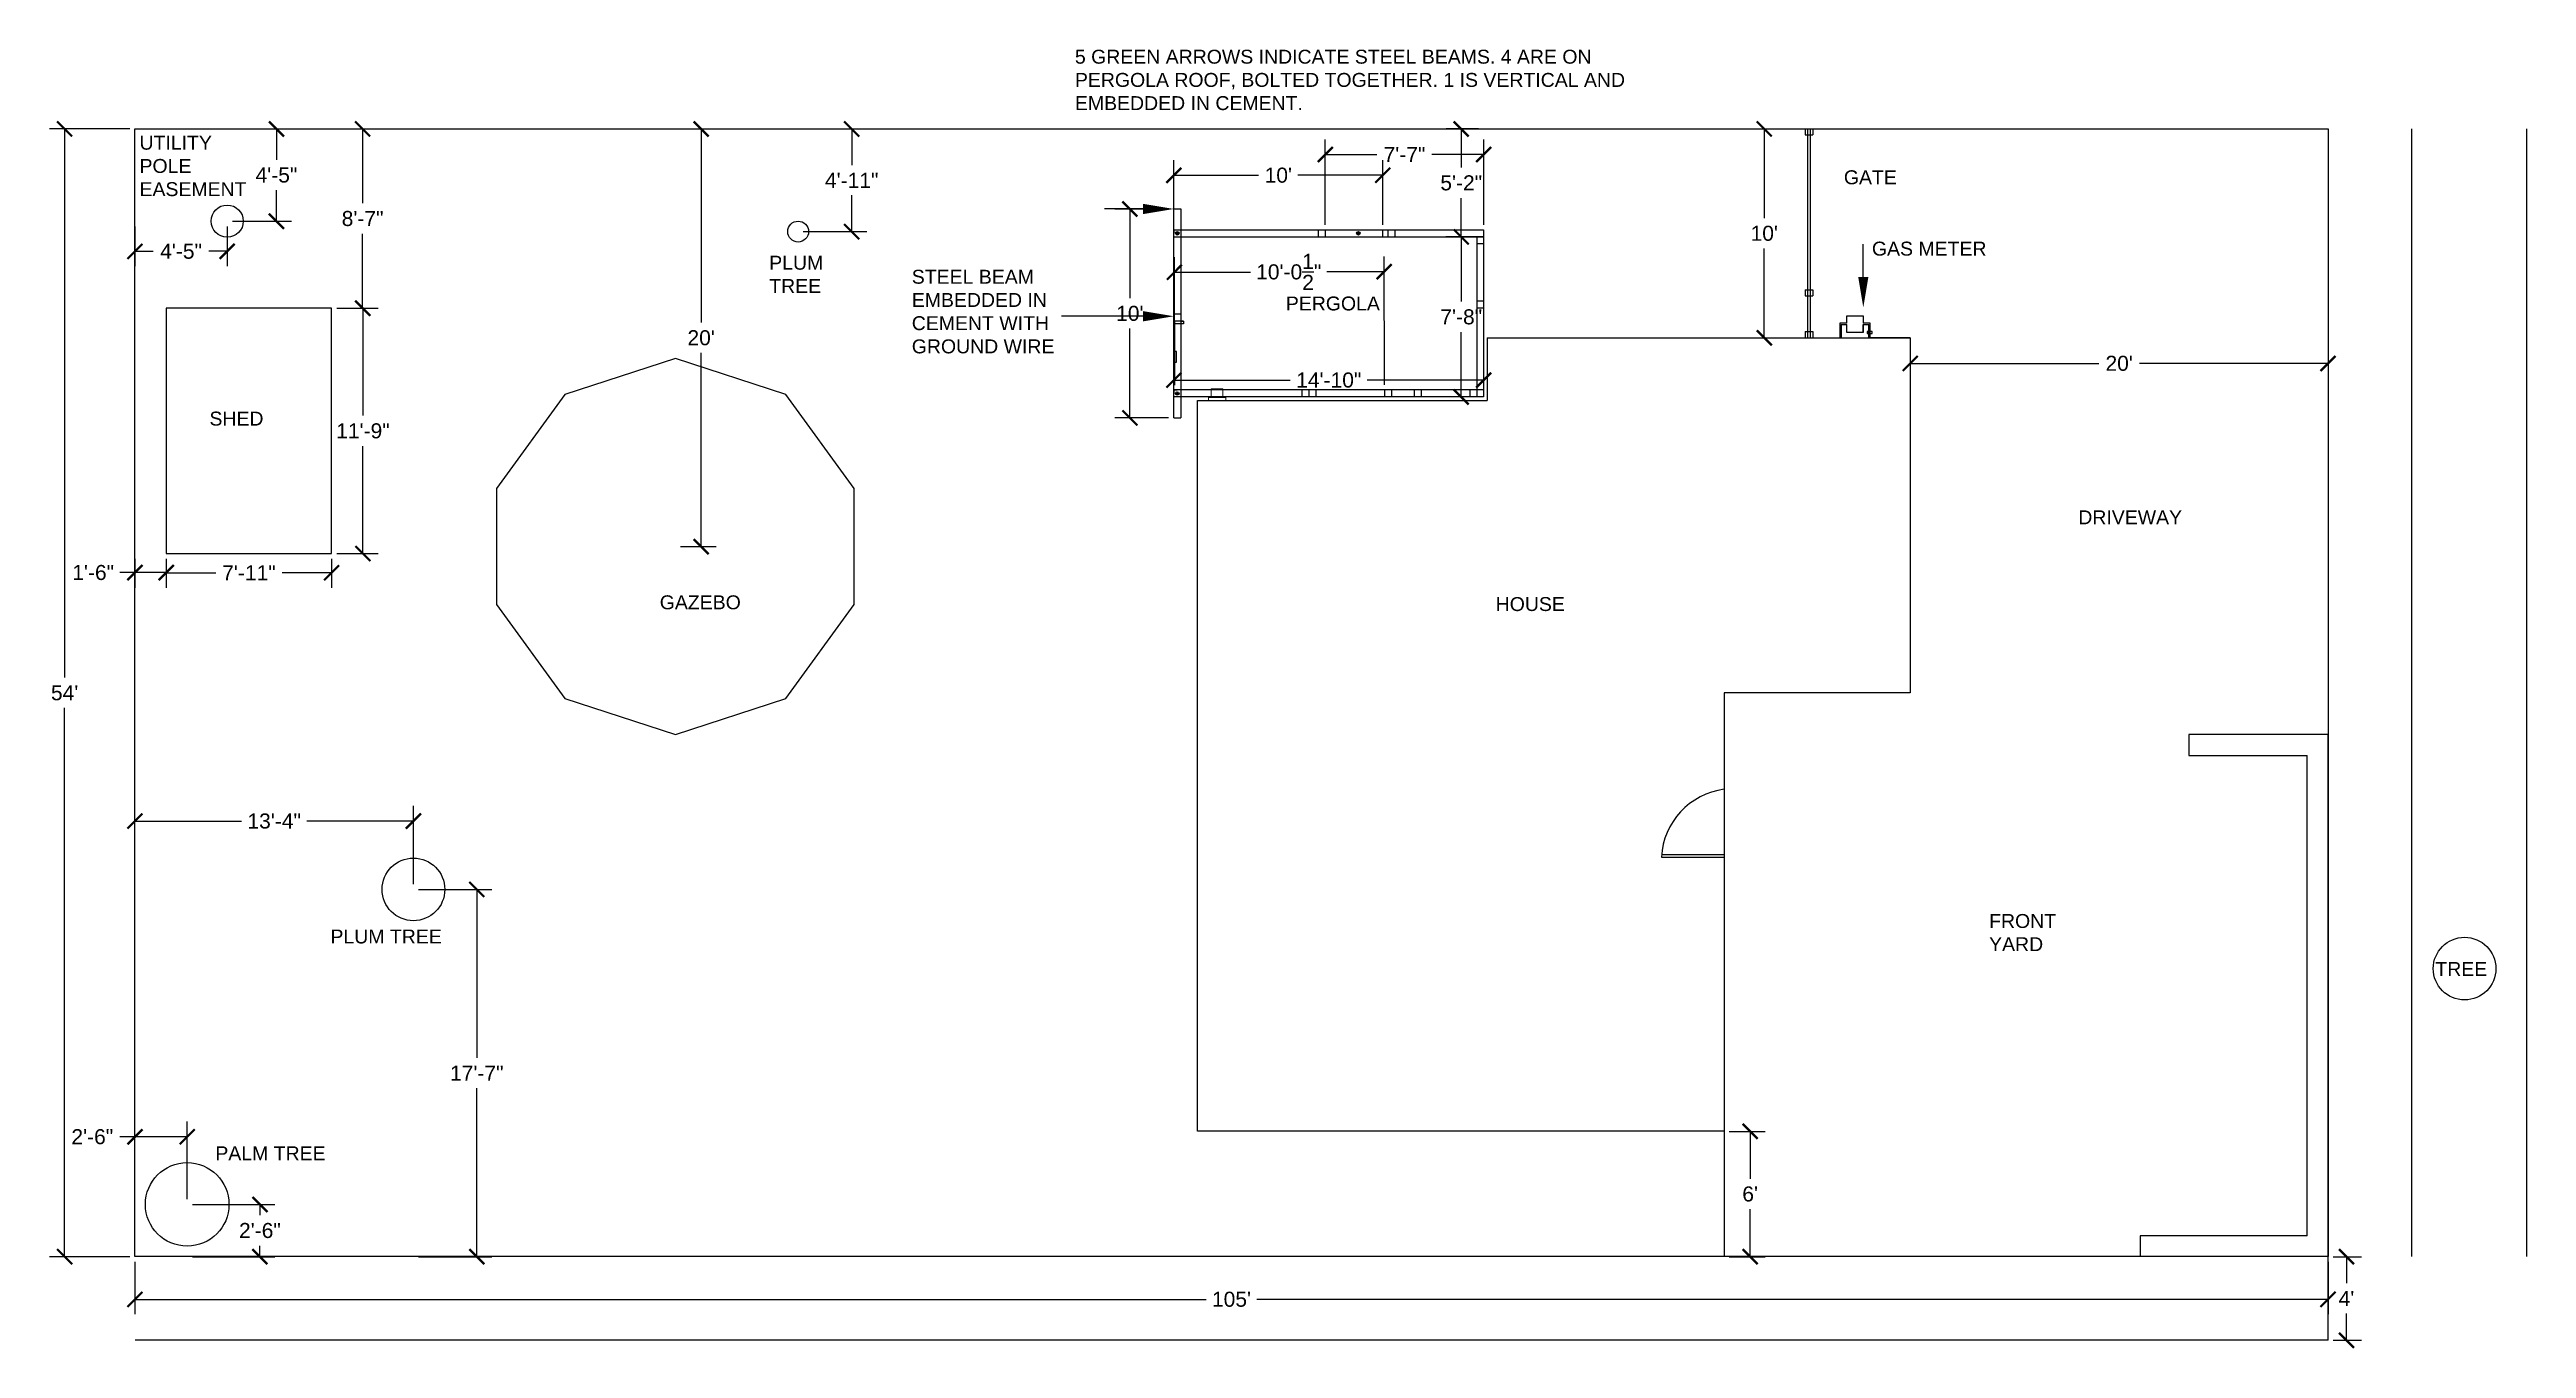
# Model space of a CAD drawing. Header units: inches. Extents: x -51 to 1372, y -5 to 742.
import ezdxf

# ---------------------------------------------------------------- set-up
doc = ezdxf.new("R2010")
doc.units = ezdxf.units.IN
doc.header["$MEASUREMENT"] = 0
doc.linetypes.add('DASHED2', pattern=[0.375, 0.25, -0.125])
doc.layers.get('0').update_dxf_attribs({"color": 1})
for name, color, linetype in [('C-101 Site Dimensions', 7, 'Continuous'), ('C-101 Site Plan', 7, 'Continuous'), ('C-101 Text', 7, 'Continuous'), ('PSpace Text and Tables', 7, 'Continuous')]:
    doc.layers.add(name, color=color, linetype=linetype)
doc.styles.add('Annotative', font='Arial.ttf')
doc.styles.get("Standard").update_dxf_attribs({"font": 'Arial.ttf'})
doc.dimstyles.get("Standard").update_dxf_attribs({"dimtxt": 0.18, "dimasz": 0.18, "dimexe": 0.18, "dimexo": 0.0625, "dimgap": 0.09, "dimtad": 0, "dimtih": 1, "dimtoh": 1, "dimdec": 4, "dimzin": 0, "dimdsep": 46, "dimlunit": 4, "dimtxsty": 'Annotative', "dimblk": 'ARCHTICK', "dimblk1": 'ARCHTICK', "dimblk2": 'ARCHTICK', "dimcen": 0.09, "dimadec": 0, "dimazin": 0, "dimtfac": 1, "dimtdec": 4, "dimtofl": 0, "dimtmove": 0, "dimatfit": 3, "dimfxl": 1, "dimtolj": 1, "dimtzin": 0, "dimarcsym": 0})

# ---------------------------------------------------------------- blocks, each defined once
blk = doc.blocks.new('_ArchTick')
at = {"color": 0, "linetype": 'ByBlock', "lineweight": 30, "const_width": 0.15}
blk.add_lwpolyline([(-0.5, -0.5), (0.5, 0.5)], dxfattribs=at)
blk = doc.blocks.new('*D12')
at = {"layer": 'C-101 Site Dimensions', "color": 0, "lineweight": -2, "transparency": 16777216}
for p, q in [((-2, 44.9), (-2, 14.8)), ((1258, 44.9), (1258, 14.8)), ((-2, 23.4), (613.4, 23.4)), ((1258, 23.4), (642.6, 23.4))]:
    blk.add_line(p, q, dxfattribs=at)
at = {"layer": 'Defpoints', "color": 0, "transparency": 16777216}
for p in [(-2, 47.9), (1258, 47.9), (-2, 23.4)]:
    blk.add_point(p, dxfattribs=at)
at = {"layer": 'C-101 Site Dimensions', "color": 0, "lineweight": -2, "transparency": 16777216, "xscale": 8.64, "yscale": 8.64, "zscale": 8.64, "rotation": 180}
blk.add_blockref('_ArchTick', (-2, 23.4), dxfattribs=at)
at = {"layer": 'C-101 Site Dimensions', "color": 0, "lineweight": -2, "transparency": 16777216, "xscale": 8.64, "yscale": 8.64, "zscale": 8.64}
blk.add_blockref('_ArchTick', (1258, 23.4), dxfattribs=at)
at = {"layer": 'C-101 Site Dimensions', "color": 0, "transparency": 16777216, "insert": (628, 23.4), "char_height": 8.64, "attachment_point": 5, "style": 'Annotative'}
blk.add_mtext("\\A1;105'", dxfattribs=at)
blk = doc.blocks.new('*D13')
at = {"layer": 'C-101 Site Dimensions', "color": 0, "lineweight": -2, "transparency": 16777216}
for p, q in [((1261, 47.9), (1277.3, 47.9)), ((1268.6, 47.9), (1268.6, 32.6)), ((1268.6, -0.1), (1268.6, 15.3)), ((1261, -0.1), (1277.3, -0.1))]:
    blk.add_line(p, q, dxfattribs=at)
at = {"layer": 'Defpoints', "color": 0, "transparency": 16777216}
for p in [(1258, 47.9), (1268.6, 47.9), (1258, -0.1)]:
    blk.add_point(p, dxfattribs=at)
at = {"layer": 'C-101 Site Dimensions', "color": 0, "lineweight": -2, "transparency": 16777216, "xscale": 8.64, "yscale": 8.64, "zscale": 8.64}
for p, rotation in [((1268.6, 47.9), 90), ((1268.6, -0.1), 270)]:
    blk.add_blockref('_ArchTick', p, dxfattribs=dict(at, rotation=rotation))
at = {"layer": 'C-101 Site Dimensions', "color": 0, "transparency": 16777216, "insert": (1268.6, 23.9), "char_height": 8.64, "attachment_point": 5, "style": 'Annotative'}
blk.add_mtext("\\A1;4'", dxfattribs=at)
blk = doc.blocks.new('*D15')
at = {"layer": 'C-101 Site Dimensions', "color": 0, "lineweight": -2, "transparency": 16777216}
for p, q in [((594.9, 548.9), (594.9, 560.2)), ((772.9, 548.9), (772.9, 560.2)), ((594.9, 551.6), (661.8, 551.6)), ((772.9, 551.6), (706, 551.6))]:
    blk.add_line(p, q, dxfattribs=at)
at = {"layer": 'Defpoints', "color": 0, "transparency": 16777216}
for p in [(594.9, 551.6), (594.9, 545.9), (772.9, 545.9)]:
    blk.add_point(p, dxfattribs=at)
at = {"layer": 'C-101 Site Dimensions', "color": 0, "lineweight": -2, "transparency": 16777216, "xscale": 8.64, "yscale": 8.64, "zscale": 8.64, "rotation": 180}
blk.add_blockref('_ArchTick', (594.9, 551.6), dxfattribs=at)
at = {"layer": 'C-101 Site Dimensions', "color": 0, "lineweight": -2, "transparency": 16777216, "xscale": 8.64, "yscale": 8.64, "zscale": 8.64}
blk.add_blockref('_ArchTick', (772.9, 551.6), dxfattribs=at)
at = {"layer": 'C-101 Site Dimensions', "color": 0, "transparency": 16777216, "insert": (683.9, 551.6), "char_height": 8.64, "attachment_point": 5, "style": 'Annotative'}
blk.add_mtext('\\A1;14\'-10"', dxfattribs=at)
blk = doc.blocks.new('*D17')
at = {"layer": 'C-101 Site Dimensions', "color": 0, "lineweight": -2, "transparency": 16777216}
for p, q in [((765.9, 633.9), (751.3, 633.9)), ((760, 633.9), (760, 596.7)), ((760, 541.9), (760, 579.2)), ((765.9, 541.9), (751.3, 541.9))]:
    blk.add_line(p, q, dxfattribs=at)
at = {"layer": 'Defpoints', "color": 0, "transparency": 16777216}
for p in [(768.9, 633.9), (760, 541.9), (768.9, 541.9)]:
    blk.add_point(p, dxfattribs=at)
at = {"layer": 'C-101 Site Dimensions', "color": 0, "lineweight": -2, "transparency": 16777216, "xscale": 8.64, "yscale": 8.64, "zscale": 8.64}
for p, rotation in [((760, 633.9), 90), ((760, 541.9), 270)]:
    blk.add_blockref('_ArchTick', p, dxfattribs=dict(at, rotation=rotation))
at = {"layer": 'C-101 Site Dimensions', "color": 0, "transparency": 16777216, "insert": (760, 587.9), "char_height": 8.64, "attachment_point": 5, "style": 'Annotative'}
blk.add_mtext('\\A1;7\'-8"', dxfattribs=at)
blk = doc.blocks.new('*D18')
at = {"layer": 'C-101 Site Dimensions', "color": 0, "lineweight": -2, "transparency": 16777216}
for p, q in [((923.7, 695.9), (942.7, 695.9)), ((934.1, 695.9), (934.1, 644.7)), ((934.1, 575.9), (934.1, 627.2)), ((923.7, 575.9), (942.7, 575.9))]:
    blk.add_line(p, q, dxfattribs=at)
at = {"layer": 'Defpoints', "color": 0, "transparency": 16777216}
for p in [(920.7, 695.9), (920.7, 575.9), (934.1, 575.9)]:
    blk.add_point(p, dxfattribs=at)
at = {"layer": 'C-101 Site Dimensions', "color": 0, "lineweight": -2, "transparency": 16777216, "xscale": 8.64, "yscale": 8.64, "zscale": 8.64}
for p, rotation in [((934.1, 695.9), 90), ((934.1, 575.9), 270)]:
    blk.add_blockref('_ArchTick', p, dxfattribs=dict(at, rotation=rotation))
at = {"layer": 'C-101 Site Dimensions', "color": 0, "transparency": 16777216, "insert": (934.1, 635.9), "char_height": 8.64, "attachment_point": 5, "style": 'Annotative'}
blk.add_mtext("\\A1;10'", dxfattribs=at)
blk = doc.blocks.new('*D20')
at = {"layer": 'C-101 Site Dimensions', "color": 0, "lineweight": -2, "transparency": 16777216}
for p, q in [((769.9, 695.9), (751.3, 695.9)), ((760, 695.9), (760, 673.7)), ((760, 633.9), (760, 656.2)), ((769.9, 633.9), (751.3, 633.9))]:
    blk.add_line(p, q, dxfattribs=at)
at = {"layer": 'Defpoints', "color": 0, "transparency": 16777216}
for p in [(760, 695.9), (772.9, 695.9), (772.9, 633.9)]:
    blk.add_point(p, dxfattribs=at)
at = {"layer": 'C-101 Site Dimensions', "color": 0, "lineweight": -2, "transparency": 16777216, "xscale": 8.64, "yscale": 8.64, "zscale": 8.64}
for p, rotation in [((760, 695.9), 90), ((760, 633.9), 270)]:
    blk.add_blockref('_ArchTick', p, dxfattribs=dict(at, rotation=rotation))
at = {"layer": 'C-101 Site Dimensions', "color": 0, "transparency": 16777216, "insert": (760, 664.9), "char_height": 8.64, "attachment_point": 5, "style": 'Annotative'}
blk.add_mtext('\\A1;5\'-2"', dxfattribs=at)
blk = doc.blocks.new('*D21')
at = {"layer": 'C-101 Site Dimensions', "color": 0, "lineweight": -2, "transparency": 16777216}
for p, q in [((382, 695.9), (418.5, 695.9)), ((409.8, 695.9), (409.8, 675.1)), ((409.8, 636.9), (409.8, 657.8)), ((382, 636.9), (418.5, 636.9))]:
    blk.add_line(p, q, dxfattribs=at)
at = {"layer": 'Defpoints', "color": 0, "transparency": 16777216}
for p in [(379, 695.9), (409.8, 695.9), (379, 636.9)]:
    blk.add_point(p, dxfattribs=at)
at = {"layer": 'C-101 Site Dimensions', "color": 0, "lineweight": -2, "transparency": 16777216, "xscale": 8.64, "yscale": 8.64, "zscale": 8.64}
for p, rotation in [((409.8, 695.9), 90), ((409.8, 636.9), 270)]:
    blk.add_blockref('_ArchTick', p, dxfattribs=dict(at, rotation=rotation))
at = {"layer": 'C-101 Site Dimensions', "color": 0, "transparency": 16777216, "insert": (409.8, 666.4), "char_height": 8.64, "attachment_point": 5, "style": 'Annotative'}
blk.add_mtext('\\A1;4\'-11"', dxfattribs=at)
blk = doc.blocks.new('*D22')
at = {"layer": 'C-101 Site Dimensions', "color": 0, "lineweight": -2, "transparency": 16777216}
for p, q in [((311.5, 695.9), (331.9, 695.9)), ((323.3, 695.9), (323.3, 584.7)), ((323.3, 455.9), (323.3, 567.2)), ((311.5, 455.9), (331.9, 455.9))]:
    blk.add_line(p, q, dxfattribs=at)
at = {"layer": 'Defpoints', "color": 0, "transparency": 16777216}
for p in [(308.5, 695.9), (323.3, 695.9), (308.5, 455.9)]:
    blk.add_point(p, dxfattribs=at)
at = {"layer": 'C-101 Site Dimensions', "color": 0, "lineweight": -2, "transparency": 16777216, "xscale": 8.64, "yscale": 8.64, "zscale": 8.64}
for p, rotation in [((323.3, 695.9), 90), ((323.3, 455.9), 270)]:
    blk.add_blockref('_ArchTick', p, dxfattribs=dict(at, rotation=rotation))
at = {"layer": 'C-101 Site Dimensions', "color": 0, "transparency": 16777216, "insert": (323.3, 575.9), "char_height": 8.64, "attachment_point": 5, "style": 'Annotative'}
blk.add_mtext("\\A1;20'", dxfattribs=at)
blk = doc.blocks.new('*D23')
at = {"layer": 'C-101 Site Dimensions', "color": 0, "lineweight": -2, "transparency": 16777216}
for p, q in [((114, 695.9), (137.5, 695.9)), ((128.8, 695.9), (128.8, 653.2)), ((128.8, 592.9), (128.8, 635.7)), ((114, 592.9), (137.5, 592.9))]:
    blk.add_line(p, q, dxfattribs=at)
at = {"layer": 'Defpoints', "color": 0, "transparency": 16777216}
for p in [(111, 695.9), (128.8, 695.9), (111, 592.9)]:
    blk.add_point(p, dxfattribs=at)
at = {"layer": 'C-101 Site Dimensions', "color": 0, "lineweight": -2, "transparency": 16777216, "xscale": 8.64, "yscale": 8.64, "zscale": 8.64}
for p, rotation in [((128.8, 695.9), 90), ((128.8, 592.9), 270)]:
    blk.add_blockref('_ArchTick', p, dxfattribs=dict(at, rotation=rotation))
at = {"layer": 'C-101 Site Dimensions', "color": 0, "transparency": 16777216, "insert": (128.8, 644.4), "char_height": 8.64, "attachment_point": 5, "style": 'Annotative'}
blk.add_mtext('\\A1;8\'-7"', dxfattribs=at)
blk = doc.blocks.new('*D24')
at = {"layer": 'C-101 Site Dimensions', "color": 0, "lineweight": -2, "transparency": 16777216}
for p, q in [((54, 695.9), (87.9, 695.9)), ((79.3, 695.9), (79.3, 678.2)), ((79.3, 642.9), (79.3, 660.7)), ((54, 642.9), (87.9, 642.9))]:
    blk.add_line(p, q, dxfattribs=at)
at = {"layer": 'Defpoints', "color": 0, "transparency": 16777216}
for p in [(51, 695.9), (79.3, 695.9), (51, 642.9)]:
    blk.add_point(p, dxfattribs=at)
at = {"layer": 'C-101 Site Dimensions', "color": 0, "lineweight": -2, "transparency": 16777216, "xscale": 8.64, "yscale": 8.64, "zscale": 8.64}
for p, rotation in [((79.3, 695.9), 90), ((79.3, 642.9), 270)]:
    blk.add_blockref('_ArchTick', p, dxfattribs=dict(at, rotation=rotation))
at = {"layer": 'C-101 Site Dimensions', "color": 0, "transparency": 16777216, "insert": (79.3, 669.4), "char_height": 8.64, "attachment_point": 5, "style": 'Annotative'}
blk.add_mtext('\\A1;4\'-5"', dxfattribs=at)
blk = doc.blocks.new('*D25')
at = {"layer": 'C-101 Site Dimensions', "color": 0, "lineweight": -2, "transparency": 16777216}
for p, q in [((-2, 639.9), (-2, 617)), ((51, 639.9), (51, 617)), ((-2, 625.6), (8.5, 625.6)), ((51, 625.6), (40.5, 625.6))]:
    blk.add_line(p, q, dxfattribs=at)
at = {"layer": 'Defpoints', "color": 0, "transparency": 16777216}
for p in [(-2, 642.9), (51, 642.9), (-2, 625.6)]:
    blk.add_point(p, dxfattribs=at)
at = {"layer": 'C-101 Site Dimensions', "color": 0, "lineweight": -2, "transparency": 16777216, "xscale": 8.64, "yscale": 8.64, "zscale": 8.64, "rotation": 180}
blk.add_blockref('_ArchTick', (-2, 625.6), dxfattribs=at)
at = {"layer": 'C-101 Site Dimensions', "color": 0, "lineweight": -2, "transparency": 16777216, "xscale": 8.64, "yscale": 8.64, "zscale": 8.64}
blk.add_blockref('_ArchTick', (51, 625.6), dxfattribs=at)
at = {"layer": 'C-101 Site Dimensions', "color": 0, "transparency": 16777216, "insert": (24.5, 625.6), "char_height": 8.64, "attachment_point": 5, "style": 'Annotative'}
blk.add_mtext('\\A1;4\'-5"', dxfattribs=at)
blk = doc.blocks.new('*D26')
at = {"layer": 'C-101 Site Dimensions', "color": 0, "lineweight": -2, "transparency": 16777216}
for p, q in [((-2, 448.9), (-2, 432.3)), ((16, 448.9), (16, 432.3)), ((-2, 441), (-10.6, 441)), ((16, 441), (-2, 441))]:
    blk.add_line(p, q, dxfattribs=at)
at = {"layer": 'Defpoints', "color": 0, "transparency": 16777216}
for p in [(-2, 451.9), (16, 451.9), (-2, 441)]:
    blk.add_point(p, dxfattribs=at)
at = {"layer": 'C-101 Site Dimensions', "color": 0, "lineweight": -2, "transparency": 16777216, "xscale": 8.64, "yscale": 8.64, "zscale": 8.64, "rotation": 180}
blk.add_blockref('_ArchTick', (-2, 441), dxfattribs=at)
at = {"layer": 'C-101 Site Dimensions', "color": 0, "lineweight": -2, "transparency": 16777216, "xscale": 8.64, "yscale": 8.64, "zscale": 8.64}
blk.add_blockref('_ArchTick', (16, 441), dxfattribs=at)
at = {"layer": 'C-101 Site Dimensions', "color": 0, "transparency": 16777216, "insert": (-26, 441), "char_height": 8.64, "attachment_point": 5, "style": 'Annotative'}
blk.add_mtext('\\A1;1\'-6"', dxfattribs=at)
blk = doc.blocks.new('*D27')
at = {"layer": 'C-101 Site Dimensions', "color": 0, "lineweight": -2, "transparency": 16777216}
for p, q in [((16, 448.9), (16, 432.3)), ((111, 448.9), (111, 432.3)), ((16, 440.9), (44.4, 440.9)), ((111, 440.9), (82.6, 440.9))]:
    blk.add_line(p, q, dxfattribs=at)
at = {"layer": 'Defpoints', "color": 0, "transparency": 16777216}
for p in [(16, 451.9), (111, 451.9), (111, 440.9)]:
    blk.add_point(p, dxfattribs=at)
at = {"layer": 'C-101 Site Dimensions', "color": 0, "lineweight": -2, "transparency": 16777216, "xscale": 8.64, "yscale": 8.64, "zscale": 8.64, "rotation": 180}
blk.add_blockref('_ArchTick', (16, 440.9), dxfattribs=at)
at = {"layer": 'C-101 Site Dimensions', "color": 0, "lineweight": -2, "transparency": 16777216, "xscale": 8.64, "yscale": 8.64, "zscale": 8.64}
blk.add_blockref('_ArchTick', (111, 440.9), dxfattribs=at)
at = {"layer": 'C-101 Site Dimensions', "color": 0, "transparency": 16777216, "insert": (63.5, 440.9), "char_height": 8.64, "attachment_point": 5, "style": 'Annotative'}
blk.add_mtext('\\A1;7\'-11"', dxfattribs=at)
blk = doc.blocks.new('*D28')
at = {"layer": 'C-101 Site Dimensions', "color": 0, "lineweight": -2, "transparency": 16777216}
for p, q in [((114, 592.9), (137.7, 592.9)), ((129, 592.9), (129, 531.2)), ((129, 451.9), (129, 513.7)), ((114, 451.9), (137.7, 451.9))]:
    blk.add_line(p, q, dxfattribs=at)
at = {"layer": 'Defpoints', "color": 0, "transparency": 16777216}
for p in [(111, 592.9), (129, 592.9), (111, 451.9)]:
    blk.add_point(p, dxfattribs=at)
at = {"layer": 'C-101 Site Dimensions', "color": 0, "lineweight": -2, "transparency": 16777216, "xscale": 8.64, "yscale": 8.64, "zscale": 8.64}
for p, rotation in [((129, 592.9), 90), ((129, 451.9), 270)]:
    blk.add_blockref('_ArchTick', p, dxfattribs=dict(at, rotation=rotation))
at = {"layer": 'C-101 Site Dimensions', "color": 0, "transparency": 16777216, "insert": (129, 522.4), "char_height": 8.64, "attachment_point": 5, "style": 'Annotative'}
blk.add_mtext('\\A1;11\'-9"', dxfattribs=at)
blk = doc.blocks.new('*D29')
at = {"layer": 'C-101 Site Dimensions', "color": 0, "lineweight": -2, "transparency": 16777216}
for p, q in [((914, 119.9), (934.6, 119.9)), ((926, 119.9), (926, 92.7)), ((926, 47.9), (926, 75.2)), ((914, 47.9), (934.6, 47.9))]:
    blk.add_line(p, q, dxfattribs=at)
at = {"layer": 'Defpoints', "color": 0, "transparency": 16777216}
for p in [(911, 119.9), (911, 47.9), (926, 47.9)]:
    blk.add_point(p, dxfattribs=at)
at = {"layer": 'C-101 Site Dimensions', "color": 0, "lineweight": -2, "transparency": 16777216, "xscale": 8.64, "yscale": 8.64, "zscale": 8.64}
for p, rotation in [((926, 119.9), 90), ((926, 47.9), 270)]:
    blk.add_blockref('_ArchTick', p, dxfattribs=dict(at, rotation=rotation))
at = {"layer": 'C-101 Site Dimensions', "color": 0, "transparency": 16777216, "insert": (926, 83.9), "char_height": 8.64, "attachment_point": 5, "style": 'Annotative'}
blk.add_mtext("\\A1;6'", dxfattribs=at)
blk = doc.blocks.new('*D32')
at = {"layer": 'C-101 Site Dimensions', "color": 0, "lineweight": -2, "transparency": 16777216}
for p, q in [((-2, 116.8), (-10.6, 116.8)), ((-2, 80.9), (-2, 125.5)), ((28, 116.8), (-2, 116.8)), ((28, 80.9), (28, 125.5))]:
    blk.add_line(p, q, dxfattribs=at)
at = {"layer": 'Defpoints', "color": 0, "transparency": 16777216}
for p in [(-2, 116.8), (-2, 77.9), (28, 77.9)]:
    blk.add_point(p, dxfattribs=at)
at = {"layer": 'C-101 Site Dimensions', "color": 0, "lineweight": -2, "transparency": 16777216, "xscale": 8.64, "yscale": 8.64, "zscale": 8.64, "rotation": 180}
blk.add_blockref('_ArchTick', (-2, 116.8), dxfattribs=at)
at = {"layer": 'C-101 Site Dimensions', "color": 0, "lineweight": -2, "transparency": 16777216, "xscale": 8.64, "yscale": 8.64, "zscale": 8.64}
blk.add_blockref('_ArchTick', (28, 116.8), dxfattribs=at)
at = {"layer": 'C-101 Site Dimensions', "color": 0, "transparency": 16777216, "insert": (-26.5, 116.8), "char_height": 8.64, "attachment_point": 5, "style": 'Annotative'}
blk.add_mtext('\\A1;2\'-6"', dxfattribs=at)
blk = doc.blocks.new('*D33')
at = {"layer": 'C-101 Site Dimensions', "color": 0, "lineweight": -2, "transparency": 16777216}
for p, q in [((31, 77.9), (78.4, 77.9)), ((69.8, 77.9), (69.8, 71.7)), ((31, 47.9), (78.4, 47.9)), ((69.8, 47.9), (69.8, 54.2))]:
    blk.add_line(p, q, dxfattribs=at)
at = {"layer": 'Defpoints', "color": 0, "transparency": 16777216}
for p in [(28, 77.9), (28, 47.9), (69.8, 47.9)]:
    blk.add_point(p, dxfattribs=at)
at = {"layer": 'C-101 Site Dimensions', "color": 0, "lineweight": -2, "transparency": 16777216, "xscale": 8.64, "yscale": 8.64, "zscale": 8.64}
for p, rotation in [((69.8, 77.9), 90), ((69.8, 47.9), 270)]:
    blk.add_blockref('_ArchTick', p, dxfattribs=dict(at, rotation=rotation))
at = {"layer": 'C-101 Site Dimensions', "color": 0, "transparency": 16777216, "insert": (69.8, 62.9), "char_height": 8.64, "attachment_point": 5, "style": 'Annotative'}
blk.add_mtext('\\A1;2\'-6"', dxfattribs=at)
blk = doc.blocks.new('*D34')
at = {"layer": 'C-101 Site Dimensions', "color": 0, "lineweight": -2, "transparency": 16777216}
for p, q in [((-2, 261.9), (-2, 306.9)), ((158, 261.9), (158, 306.9)), ((-2, 298.2), (59.3, 298.2)), ((158, 298.2), (96.8, 298.2))]:
    blk.add_line(p, q, dxfattribs=at)
at = {"layer": 'Defpoints', "color": 0, "transparency": 16777216}
for p in [(-2, 298.2), (-2, 258.9), (158, 258.9)]:
    blk.add_point(p, dxfattribs=at)
at = {"layer": 'C-101 Site Dimensions', "color": 0, "lineweight": -2, "transparency": 16777216, "xscale": 8.64, "yscale": 8.64, "zscale": 8.64, "rotation": 180}
blk.add_blockref('_ArchTick', (-2, 298.2), dxfattribs=at)
at = {"layer": 'C-101 Site Dimensions', "color": 0, "lineweight": -2, "transparency": 16777216, "xscale": 8.64, "yscale": 8.64, "zscale": 8.64}
blk.add_blockref('_ArchTick', (158, 298.2), dxfattribs=at)
at = {"layer": 'C-101 Site Dimensions', "color": 0, "transparency": 16777216, "insert": (78, 298.2), "char_height": 8.64, "attachment_point": 5, "style": 'Annotative'}
blk.add_mtext('\\A1;13\'-4"', dxfattribs=at)
blk = doc.blocks.new('*D35')
at = {"layer": 'C-101 Site Dimensions', "color": 0, "lineweight": -2, "transparency": 16777216}
for p, q in [((161, 258.9), (203, 258.9)), ((194.4, 258.9), (194.4, 162.1)), ((194.4, 47.9), (194.4, 144.8)), ((161, 47.9), (203, 47.9))]:
    blk.add_line(p, q, dxfattribs=at)
at = {"layer": 'Defpoints', "color": 0, "transparency": 16777216}
for p in [(158, 258.9), (158, 47.9), (194.4, 47.9)]:
    blk.add_point(p, dxfattribs=at)
at = {"layer": 'C-101 Site Dimensions', "color": 0, "lineweight": -2, "transparency": 16777216, "xscale": 8.64, "yscale": 8.64, "zscale": 8.64}
for p, rotation in [((194.4, 258.9), 90), ((194.4, 47.9), 270)]:
    blk.add_blockref('_ArchTick', p, dxfattribs=dict(at, rotation=rotation))
at = {"layer": 'C-101 Site Dimensions', "color": 0, "transparency": 16777216, "insert": (194.4, 153.4), "char_height": 8.64, "attachment_point": 5, "style": 'Annotative'}
blk.add_mtext('\\A1;17\'-7"', dxfattribs=at)
blk = doc.blocks.new('*D36')
at = {"layer": 'C-101 Site Dimensions', "color": 0, "lineweight": -2, "transparency": 16777216}
for p, q in [((1018, 572.9), (1018, 552.6)), ((1258, 572.9), (1258, 552.6)), ((1018, 561.2), (1126.3, 561.2)), ((1258, 561.2), (1149.7, 561.2))]:
    blk.add_line(p, q, dxfattribs=at)
at = {"layer": 'Defpoints', "color": 0, "transparency": 16777216}
for p in [(1018, 575.9), (1258, 575.9), (1258, 561.2)]:
    blk.add_point(p, dxfattribs=at)
at = {"layer": 'C-101 Site Dimensions', "color": 0, "lineweight": -2, "transparency": 16777216, "xscale": 8.64, "yscale": 8.64, "zscale": 8.64, "rotation": 180}
blk.add_blockref('_ArchTick', (1018, 561.2), dxfattribs=at)
at = {"layer": 'C-101 Site Dimensions', "color": 0, "lineweight": -2, "transparency": 16777216, "xscale": 8.64, "yscale": 8.64, "zscale": 8.64}
blk.add_blockref('_ArchTick', (1258, 561.2), dxfattribs=at)
at = {"layer": 'C-101 Site Dimensions', "color": 0, "transparency": 16777216, "insert": (1138, 561.2), "char_height": 8.64, "attachment_point": 5, "style": 'Annotative'}
blk.add_mtext("\\A1;20'", dxfattribs=at)
blk = doc.blocks.new('main-gas-meter')
for p, q in [((-9.5, 5.4), (-13.5, 5.4)), ((-13.5, 5.4), (-13.5, -3)), ((-12.75, 4.65), (-9.5, 4.65)), ((-12.75, 4.65), (-12.75, -3)), ((-9.5, 5.4), (-9.5, 9.5)), ((-9.5, 9.5), (0, 9.5)), ((-9.5, 0), (-9.5, 4.65)), ((0, 0), (-9.5, 0)), ((0, 9.5), (0, 5.4)), ((4, 5.4), (0, 5.4)), ((0, 4.65), (0, 0)), ((0, 0), (0, 4.65)), ((0, 4.65), (3.25, 4.65)), ((3.25, 0.5), (2.25, 0.5)), ((2.25, 0.5), (2.25, -0.5)), ((3.25, -3), (3.25, 4.65)), ((5, 0.5), (3.25, 0.5)), ((4, -3), (4, 5.4)), ((5, -0.5), (5, 0.5)), ((2.25, -0.5), (3.25, -0.5)), ((4, -3), (4, -0.5)), ((4, -0.5), (5, -0.5))]:
    blk.add_line(p, q)
blk = doc.blocks.new('*D43')
at = {"layer": 'C-101 Site Dimensions', "color": 0, "lineweight": -2, "transparency": 16777216}
for p, q in [((681.9, 640.9), (681.9, 689.8)), ((772.9, 640.9), (772.9, 689.8)), ((681.9, 681.2), (711.6, 681.2)), ((772.9, 681.2), (743.2, 681.2))]:
    blk.add_line(p, q, dxfattribs=at)
at = {"layer": 'Defpoints', "color": 0, "transparency": 16777216}
for p in [(772.9, 681.2), (681.9, 637.9), (772.9, 637.9)]:
    blk.add_point(p, dxfattribs=at)
at = {"layer": 'C-101 Site Dimensions', "color": 0, "lineweight": -2, "transparency": 16777216, "xscale": 8.64, "yscale": 8.64, "zscale": 8.64, "rotation": 180}
blk.add_blockref('_ArchTick', (681.9, 681.2), dxfattribs=at)
at = {"layer": 'C-101 Site Dimensions', "color": 0, "lineweight": -2, "transparency": 16777216, "xscale": 8.64, "yscale": 8.64, "zscale": 8.64}
blk.add_blockref('_ArchTick', (772.9, 681.2), dxfattribs=at)
at = {"layer": 'C-101 Site Dimensions', "color": 0, "transparency": 16777216, "insert": (727.4, 681.2), "char_height": 8.64, "attachment_point": 5, "style": 'Annotative'}
blk.add_mtext('\\A1;7\'-7"', dxfattribs=at)
blk = doc.blocks.new('*D44')
at = {"layer": 'C-101 Site Dimensions', "color": 0, "lineweight": -2, "transparency": 16777216}
for p, q in [((594.9, 640.9), (594.9, 678)), ((594.9, 669.3), (643.6, 669.3)), ((714.9, 669.3), (666.1, 669.3)), ((714.9, 640.9), (714.9, 678))]:
    blk.add_line(p, q, dxfattribs=at)
at = {"layer": 'Defpoints', "color": 0, "transparency": 16777216}
for p in [(714.9, 669.3), (594.9, 637.9), (714.9, 637.9)]:
    blk.add_point(p, dxfattribs=at)
at = {"layer": 'C-101 Site Dimensions', "color": 0, "lineweight": -2, "transparency": 16777216, "xscale": 8.64, "yscale": 8.64, "zscale": 8.64, "rotation": 180}
blk.add_blockref('_ArchTick', (594.9, 669.3), dxfattribs=at)
at = {"layer": 'C-101 Site Dimensions', "color": 0, "lineweight": -2, "transparency": 16777216, "xscale": 8.64, "yscale": 8.64, "zscale": 8.64}
blk.add_blockref('_ArchTick', (714.9, 669.3), dxfattribs=at)
at = {"layer": 'C-101 Site Dimensions', "color": 0, "transparency": 16777216, "insert": (654.9, 669.3), "char_height": 8.64, "attachment_point": 5, "style": 'Annotative'}
blk.add_mtext("\\A1;10'", dxfattribs=at)
blk = doc.blocks.new('*D45')
at = {"layer": 'C-101 Site Dimensions', "color": 0, "lineweight": -2, "transparency": 16777216}
for p, q in [((591.9, 649.9), (560.9, 649.9)), ((569.6, 649.9), (569.6, 598.7)), ((569.6, 529.9), (569.6, 581.2)), ((591.9, 529.9), (560.9, 529.9))]:
    blk.add_line(p, q, dxfattribs=at)
at = {"layer": 'Defpoints', "color": 0, "transparency": 16777216}
for p in [(569.6, 649.9), (594.9, 649.9), (594.9, 529.9)]:
    blk.add_point(p, dxfattribs=at)
at = {"layer": 'C-101 Site Dimensions', "color": 0, "lineweight": -2, "transparency": 16777216, "xscale": 8.64, "yscale": 8.64, "zscale": 8.64}
for p, rotation in [((569.6, 649.9), 90), ((569.6, 529.9), 270)]:
    blk.add_blockref('_ArchTick', p, dxfattribs=dict(at, rotation=rotation))
at = {"layer": 'C-101 Site Dimensions', "color": 0, "transparency": 16777216, "insert": (569.6, 589.9), "char_height": 8.64, "attachment_point": 5, "style": 'Annotative'}
blk.add_mtext("\\A1;10'", dxfattribs=at)
blk = doc.blocks.new('*D46')
at = {"layer": 'C-101 Site Dimensions', "color": 0, "lineweight": -2, "transparency": 16777216}
for p, q in [((595.4, 548.6), (595.2, 622.2)), ((595.2, 613.6), (639, 613.7)), ((715.7, 613.9), (682.8, 613.8)), ((715.9, 548.9), (715.7, 622.6))]:
    blk.add_line(p, q, dxfattribs=at)
at = {"layer": 'Defpoints', "color": 0, "transparency": 16777216}
for p in [(715.7, 613.9), (595.4, 545.6), (715.9, 545.9)]:
    blk.add_point(p, dxfattribs=at)
at = {"layer": 'C-101 Site Dimensions', "color": 0, "lineweight": -2, "transparency": 16777216, "xscale": 8.64, "yscale": 8.64, "zscale": 8.64}
for p, rotation in [((595.2, 613.6), 180.1672628109263), ((715.7, 613.9), 0.1672628109262849)]:
    blk.add_blockref('_ArchTick', p, dxfattribs=dict(at, rotation=rotation))
at = {"layer": 'C-101 Site Dimensions', "color": 0, "transparency": 16777216, "insert": (660.9, 613.8), "char_height": 8.64, "attachment_point": 5, "style": 'Annotative'}
blk.add_mtext('\\A1;10\'-0{\\H1x;\\S1/2;}"', dxfattribs=at)
blk = doc.blocks.new('*D55')
at = {"layer": 'C-101 Site Dimensions', "color": 0, "lineweight": -2, "transparency": 16777216}
for p, q in [((-5, 695.9), (-51.1, 695.9)), ((-42.4, 695.9), (-42.4, 380.7)), ((-42.4, 47.9), (-42.4, 363.2)), ((-5, 47.9), (-51.1, 47.9))]:
    blk.add_line(p, q, dxfattribs=at)
at = {"layer": 'Defpoints', "color": 0, "transparency": 16777216}
for p in [(-42.4, 695.9), (-2, 695.9), (-2, 47.9)]:
    blk.add_point(p, dxfattribs=at)
at = {"layer": 'C-101 Site Dimensions', "color": 0, "lineweight": -2, "transparency": 16777216, "xscale": 8.64, "yscale": 8.64, "zscale": 8.64}
for p, rotation in [((-42.4, 695.9), 90), ((-42.4, 47.9), 270)]:
    blk.add_blockref('_ArchTick', p, dxfattribs=dict(at, rotation=rotation))
at = {"layer": 'C-101 Site Dimensions', "color": 0, "transparency": 16777216, "insert": (-42.4, 371.9), "char_height": 8.64, "attachment_point": 5, "style": 'Annotative'}
blk.add_mtext("\\A1;54'", dxfattribs=at)

msp = doc.modelspace()

# ---------------------------------------------------------------- linework, layer by layer
msp.add_line((594.88397, 637.94579), (714.88397, 637.94579))
at = {"layer": 'C-101 Site Plan', "lineweight": 30}
for p, q in [((-1.99103, 47.94579), (-1.99103, 695.94579)), ((-1.99103, 695.94579), (1258.00897, 695.94579)), ((959.00897, 695.94579), (959.00897, 575.94579)), ((960.50897, 695.94579), (960.50897, 575.94579)), ((1258.00897, 695.94579), (1258.00897, 47.94579)), ((1306.00897, 695.94579), (1306.00897, 47.94579)), ((1372.00897, 695.94579), (1372.00897, 47.94579)), ((594.88397, 529.94579), (594.88397, 649.94579)), ((594.88397, 649.94579), (598.88397, 649.94579)), ((598.88397, 649.94579), (598.88397, 529.94579)), ((594.88397, 541.94579), (594.88397, 637.94579)), ((594.88397, 637.94579), (772.88397, 637.94579)), ((594.88397, 637.94579), (594.88397, 635.94579)), ((594.88397, 637.94579), (596.88397, 637.94579)), ((594.88397, 637.94579), (594.88397, 635.94579)), ((594.88397, 633.94579), (772.88397, 633.94579)), ((595.88397, 635.94579), (597.88397, 635.94579)), ((596.88397, 636.94579), (596.88397, 634.94579)), ((677.88397, 637.94579), (677.88397, 633.94579)), ((681.88397, 637.94579), (681.88397, 633.94579)), ((699.88397, 635.94579), (701.88397, 635.94579)), ((700.88397, 636.94579), (700.88397, 634.94579)), ((714.88397, 633.94579), (714.88397, 637.94579)), ((717.88397, 637.94579), (717.88397, 633.94579)), ((721.88397, 637.94579), (721.88397, 633.94579)), ((772.88397, 633.94579), (751.1547, 633.94579)), ((768.88397, 633.94579), (768.88397, 541.94579)), ((772.88397, 629.94579), (768.88397, 629.94579)), ((772.88397, 637.94579), (772.88397, 541.94579)), ((16.00897, 592.94579), (16.00897, 451.94579)), ((111.00897, 592.94579), (16.00897, 592.94579)), ((111.00897, 451.94579), (111.00897, 592.94579)), ((598.88397, 589.44579), (594.88397, 589.44579)), ((600.38397, 585.44579), (594.88397, 585.44579)), ((600.38397, 583.94579), (594.88397, 583.94579)), ((598.88397, 585.44579), (600.38397, 585.44579)), ((600.38397, 585.44579), (600.38397, 583.94579)), ((772.88397, 596.94579), (768.88397, 596.94579)), ((772.88397, 592.94579), (768.88397, 592.94579)), ((774.88397, 575.94579), (1018.00897, 575.94579)), ((774.88397, 575.94579), (774.88397, 539.94579)), ((957.50897, 579.44579), (957.50897, 575.94579)), ((962.00897, 579.44579), (962.00897, 575.94579)), ((1018.00897, 575.94579), (1018.00897, 371.94579)), ((308.50897, 563.94579), (245.02816, 543.31962)), ((371.98978, 543.31962), (308.50897, 563.94579)), ((596.38397, 567.94579), (594.88397, 567.94579)), ((594.88397, 567.94579), (594.88397, 561.94579)), ((594.88397, 561.94579), (596.38397, 561.94579)), ((596.38397, 561.94579), (596.38397, 567.94579)), ((245.02816, 543.31962), (205.79486, 489.31962)), ((411.22307, 489.31962), (371.98978, 543.31962)), ((772.88397, 545.94579), (594.88397, 545.94579)), ((594.88397, 545.94579), (594.88397, 543.94579)), ((594.88397, 545.94579), (596.88397, 545.94579)), ((772.88397, 541.94579), (594.88397, 541.94579)), ((595.88397, 543.94579), (597.88397, 543.94579)), ((596.88397, 544.94579), (596.88397, 542.94579)), ((668.50897, 545.94579), (668.50897, 541.94579)), ((672.50897, 545.94579), (672.50897, 541.94579)), ((676.50897, 545.94579), (676.50897, 541.94579)), ((715.88397, 545.94579), (715.88397, 541.94579)), ((719.88397, 545.94579), (719.88397, 541.94579)), ((772.88397, 541.94579), (719.88397, 541.94579)), ((732.88397, 545.94579), (732.88397, 541.94579)), ((736.88397, 545.94579), (736.88397, 541.94579)), ((764.88397, 545.94579), (764.88397, 541.94579)), ((594.88397, 529.94579), (598.88397, 529.94579)), ((608.50897, 119.94579), (608.50897, 539.94579)), ((608.50897, 539.94579), (774.88397, 539.94579)), ((205.79486, 489.31962), (205.79486, 422.57195)), ((411.22307, 422.57195), (411.22307, 489.31962)), ((16.00897, 451.94579), (111.00897, 451.94579)), ((205.79486, 422.57195), (245.02816, 368.57195)), ((371.98978, 368.57195), (411.22307, 422.57195)), ((911.00897, 371.94579), (911.00897, 119.94579)), ((1018.00897, 371.94579), (911.00897, 371.94579)), ((245.02816, 368.57195), (308.50897, 347.94579)), ((308.50897, 347.94579), (371.98978, 368.57195)), ((1258.00897, 347.94579), (1178.00897, 347.94579)), ((1178.00897, 347.94579), (1178.00897, 335.96738)), ((1258.00897, 47.94579), (1258.00897, 347.94579)), ((1178.00897, 335.96738), (1246.00897, 335.96738)), ((1246.00897, 59.94579), (1246.00897, 335.96738)), ((875.00897, 277.57079), (911.00897, 277.57079)), ((875.03524, 278.94579), (911.00897, 278.94579)), ((911.00897, 278.94579), (911.00897, 277.57079)), ((911.00897, 119.94579), (608.50897, 119.94579)), ((911.00897, 119.94579), (911.00897, 47.94579)), ((1246.00897, 59.94579), (1150.00897, 59.94579)), ((1150.00897, 59.94579), (1150.00897, 47.94579)), ((1258.00897, 47.94579), (-1.99103, 47.94579)), ((1258.00897, -0.05421), (1258.00897, 47.94579))]:
    msp.add_line(p, q, dxfattribs=at)
at = {"layer": 'C-101 Site Plan'}
for p, q in [((957.50897, 695.94579), (962.00897, 695.94579)), ((957.50897, 695.94579), (957.50897, 692.44579)), ((957.50897, 692.44579), (962.00897, 692.44579)), ((962.00897, 695.94579), (962.00897, 692.44579)), ((957.50897, 603.44579), (962.00897, 603.44579)), ((957.50897, 603.44579), (957.50897, 599.94579)), ((957.50897, 599.94579), (962.00897, 599.94579)), ((962.00897, 603.44579), (962.00897, 599.94579)), ((957.50897, 579.44579), (962.00897, 579.44579))]:
    msp.add_line(p, q, dxfattribs=at)
at = {"layer": 'C-101 Site Plan', "lineweight": 5}
for p, q in [((614.75134, 540.0332), (614.75134, 541.68433)), ((614.75134, 541.68433), (624.65812, 541.68433)), ((616.40247, 541.68433), (616.40247, 546.63772)), ((616.40247, 546.63772), (623.00699, 546.63772)), ((623.00699, 546.63772), (623.00699, 541.68433)), ((624.65812, 541.68433), (624.65812, 540.0332))]:
    msp.add_line(p, q, dxfattribs=at)
at = {"layer": 'C-101 Site Plan', "linetype": 'DASHED2', "lineweight": 30}
msp.add_line((1258.00897, -0.05421), (-1.99103, -0.05421), dxfattribs=at)
at = {"layer": 'C-101 Site Plan', "color": 3, "lineweight": -2}
for points in [[(577.24397, 649.94579), (555.05556, 649.94579)], [(577.24397, 588.29397), (530.36983, 588.29397)]]:
    msp.add_lwpolyline(points, dxfattribs=at)
at = {"layer": 'C-101 Site Plan', "lineweight": -2}
msp.add_lwpolyline([(991.00897, 610.92754), (991.00897, 629.63095)], dxfattribs=at)
at = {"layer": 'C-101 Site Plan', "lineweight": 30}
for centre, radius in [((51.00897, 642.94579), 9.25), ((379.00897, 636.94579), 6), ((596.88397, 635.94579), 1), ((700.88397, 635.94579), 1), ((596.88397, 543.94579), 1), ((158.00897, 258.94579), 18), ((1336.44341, 213.44579), 18), ((28.00897, 77.94579), 24)]:
    msp.add_circle(centre, radius, dxfattribs=at)
msp.add_arc((916.54776, 275.27654), 41.6021, 97.65092474, 176.83868929, dxfattribs=at)
at = {"layer": 'C-101 Site Plan', "color": 3}
for points in [[(577.24397, 652.88579), (594.88397, 649.94579), (577.24397, 647.00579)], [(577.24397, 591.23397), (594.88397, 588.29397), (577.24397, 585.35397)]]:
    msp.add_solid(points, dxfattribs=at)
at = {"layer": 'C-101 Site Plan'}
msp.add_solid([(993.94897, 610.92754), (991.00897, 593.28754), (988.06897, 610.92754)], dxfattribs=at)
at = {"layer": 'PSpace Text and Tables'}
msp.add_line((1018.00897, 575.94579), (995.00897, 575.94579), dxfattribs=at)

# ---------------------------------------------------------------- block references
at = {"layer": 'C-101 Site Plan'}
msp.add_blockref('main-gas-meter', (991.00897, 578.94579), dxfattribs=at)

# ---------------------------------------------------------------- texts
at = {"layer": 'C-101 Text', "char_height": 8, "attachment_point": 1}
for s, width, gutter_width, insert in [('5 GREEN ARROWS INDICATE STEEL BEAMS. 4 ARE ON \\PPERGOLA ROOF, BOLTED TOGETHER. 1 IS VERTICAL AND EMBEDDED IN CEMENT.', 324.6054176, 40, (538.04689, 741.43437)), ('GAS METER', 88.1324366, 0.9375, (995.96039, 631.15145)), ('PLUM\\PTREE', 58.093572, 40, (362.40986, 623.03979)), ('STEEL BEAM\\PEMBEDDED IN \\PCEMENT WITH \\PGROUND WIRE', 89.7412268, 40, (444.32094, 614.98816))]:
    msp.add_mtext_dynamic_manual_height_columns(s, width=width, gutter_width=gutter_width, heights=[0], dxfattribs=dict(at, insert=insert))
at = {"layer": 'C-101 Text', "insert": (0.61687, 691.99449), "char_height": 8, "width": 62.3041625, "attachment_point": 1, "style": 'Annotative'}
msp.add_mtext('UTILITY\\PPOLE^JEASEMENT', dxfattribs=at)
at = {"layer": 'C-101 Text', "char_height": 8, "attachment_point": 1, "style": 'Annotative'}
for s, width, heights, insert in [('GATE', 38.7404828, [0.09031], (979.84572, 672.14811)), ('PERGOLA', 62.3041625, [0], (659.2209, 599.63467)), ('SHED', 62.3041625, [0], (40.80033, 533.48629)), ('DRIVEWAY', 62.3041625, [0], (1114.52333, 476.76745)), ('GAZEBO', 62.3041625, [0], (299.51618, 427.91944)), ('HOUSE', 62.3041625, [0], (779.79232, 426.91526)), ('FRONT\\PYARD', 49.0841158, [0], (1063.28048, 244.80126)), ('PLUM TREE', 78.9300495, [0], (110.31204, 235.8941)), ('TREE', 47.1012818, [0], (1319.66781, 217.24147)), ('PALM TREE', 77.9574885, [0], (44.19049, 111.31995))]:
    msp.add_mtext_dynamic_manual_height_columns(s, width=width, gutter_width=0.9375, heights=heights, dxfattribs=dict(at, insert=insert))

# ---------------------------------------------------------------- dimensions: what is measured, and where the dimension line sits
at = {"layer": 'C-101 Site Dimensions'}
for base, p1, p2, angle, picture, middle, dimtype in [((-42.43457, 695.94579), (-1.99103, 47.94579), (-1.99103, 695.94579), 90, '*D55', (-42.43457, 371.94579), 160), ((715.68554, 613.91588), (595.39348, 545.59404), (715.88397, 545.94579), 0.16726281, '*D46', (660.89508, 613.75593), 161), ((129.03038, 592.94579), (111.00897, 451.94579), (111.00897, 592.94579), 90, '*D28', (129.03038, 522.44579), 160)]:
    dim = msp.add_linear_dim(base=base, p1=p1, p2=p2, angle=angle, dimstyle='Standard', dxfattribs=at)
    dim.commit()
    dim.dimension.update_dxf_attribs({"geometry": picture, "text_midpoint": middle, "dimtype": dimtype})
for base, p1, p2, picture, middle in [((79.26248, 695.94579), (51.00897, 642.94579), (51.00897, 695.94579), '*D24', (79.26248, 669.44579)), ((128.82159, 695.94579), (111.00897, 592.94579), (111.00897, 695.94579), '*D23', (128.82159, 644.44579)), ((323.28182, 695.94579), (308.50432, 455.94695), (308.50432, 695.94579), '*D22', (323.28182, 575.94637)), ((409.81833, 695.94579), (379.00897, 636.94579), (379.00897, 695.94579), '*D21', (409.81833, 666.44579)), ((759.97255, 695.94579), (772.88397, 633.94579), (772.88397, 695.94579), '*D20', (759.97255, 664.94579)), ((934.05882, 575.94579), (920.70013, 695.94579), (920.70013, 575.94579), '*D18', (934.05882, 635.94579)), ((569.58777, 649.94579), (594.88397, 529.94579), (594.88397, 649.94579), '*D45', (569.58777, 589.94579)), ((759.96473, 541.94579), (768.88397, 633.94579), (768.88397, 541.94579), '*D17', (759.96473, 587.94579)), ((194.36062, 47.94579), (158.00897, 258.94579), (158.00897, 47.94579), '*D35', (194.36062, 153.44579)), ((925.9667, 47.94579), (911.00897, 119.94579), (911.00897, 47.94579), '*D29', (925.9667, 83.94579)), ((69.76842, 47.94579), (28.00897, 77.94579), (28.00897, 47.94579), '*D33', (69.76842, 62.94579)), ((1268.64184, 47.94579), (1258.00897, -0.05421), (1258.00897, 47.94579), '*D13', (1268.64184, 23.94579))]:
    dim = msp.add_linear_dim(base=base, p1=p1, p2=p2, angle=90, dimstyle='Standard', dxfattribs=at)
    dim.commit()
    dim.dimension.update_dxf_attribs({"geometry": picture, "text_midpoint": middle})
for base, p1, p2, picture, middle in [((772.88397, 681.19725), (681.88397, 637.94579), (772.88397, 637.94579), '*D43', (727.38397, 681.19725)), ((-1.99103, 625.6394), (51.00897, 642.94579), (-1.99103, 642.94579), '*D25', (24.50897, 625.6394)), ((1258.00897, 561.19116), (1018.00897, 575.94579), (1258.00897, 575.94579), '*D36', (1138.00897, 561.19116)), ((594.88397, 551.59096), (772.88397, 545.94579), (594.88397, 545.94579), '*D15', (683.88397, 551.59096)), ((-1.99103, 440.96939), (16.00897, 451.94579), (-1.99103, 451.94579), '*D26', (-26.02803, 440.96939)), ((111.00897, 440.93909), (16.00897, 451.94579), (111.00897, 451.94579), '*D27', (63.50897, 440.93909)), ((-1.99103, 298.2353), (158.00897, 258.94579), (-1.99103, 258.94579), '*D34', (78.00897, 298.2353)), ((-1.99103, 116.84218), (28.00897, 77.94579), (-1.99103, 77.94579), '*D32', (-26.50836, 116.84218)), ((-1.99103, 23.41279), (1258.00897, 47.94579), (-1.99103, 47.94579), '*D12', (628.00897, 23.41279))]:
    dim = msp.add_linear_dim(base=base, p1=p1, p2=p2, dimstyle='Standard', dxfattribs=at)
    dim.commit()
    dim.dimension.update_dxf_attribs({"geometry": picture, "text_midpoint": middle})
dim = msp.add_linear_dim(base=(714.88397, 669.34035), p1=(594.88397, 637.94579), p2=(714.88397, 637.94579), dimstyle='Standard', dxfattribs=at)
dim.commit()
dim.dimension.update_dxf_attribs({"geometry": '*D44', "text_midpoint": (654.88397, 669.34035), "dimtype": 160})

doc.saveas('drawing.dxf')
